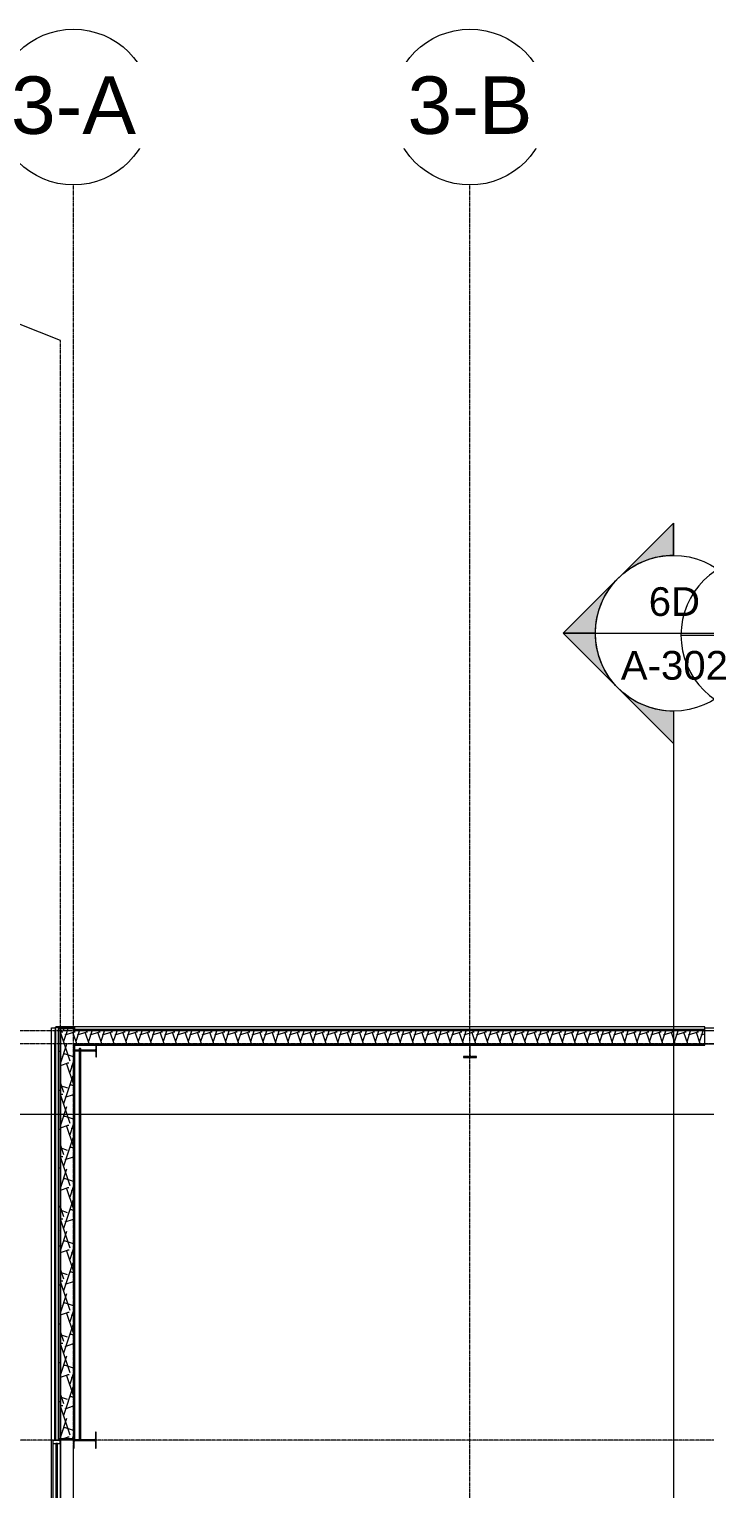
# Model space of a CAD drawing. Header units: inches. Extents: x 25369 to 33163, y -23509 to -20274.
# Drawn here: x 27973 to 28390, y -21174 to -20274 of the extents above; entities that cross this region are included whole.
import ezdxf

# ---------------------------------------------------------------- set-up
doc = ezdxf.new("R2010")
doc.units = ezdxf.units.IN
doc.header["$MEASUREMENT"] = 0
doc.linetypes.add('Grid Line 1_2_', pattern=[0.875, 0.5, -0.125, 0.125, -0.125])
for name, color, linetype, lineweight in [('A-GLAZ-CURT', 52, 'Continuous', 9), ('A-GLAZ-CWMG', 51, 'Continuous', 9), ('A-WALL', 113, 'Continuous', 9), ('A-WALL-PATT', 111, 'Continuous', 25), ('G-ANNO-SYMB', 111, 'Continuous', 9), ('L-SITE-WALL', 31, 'Continuous', 9), ('S-BEAM', 12, 'Continuous', 9), ('S-COLS', 52, 'Continuous', 9), ('S-GRID', 1, 'Continuous', 9), ('S-GRID-IDEN', 1, 'Continuous', 9)]:
    doc.layers.add(name, color=color, linetype=linetype, lineweight=lineweight)
doc.styles.add('Arial', font='arial.ttf', dxfattribs={"height": 35.407186})
doc.styles.add('Arial_1', font='arial.ttf', dxfattribs={"height": 17.703593})
pattern_1 = [(45, (5931.104, 0), (-19.00703, 19.00703), []), (45, (5931.104, 28.8), (-19.00703, 19.00703), [])]
pattern_2 = [(0, (5931.104, 0), (0, 24), []), (90, (5931.104, 0), (-24, 1e-15), [])]
pattern_3 = [(161.57, (5932.064, 0.96), (-7.6802237, -0.0009796), [0, -54.643, 6.067, 0]), (18.43, (5930.144, 0.96), (-7.6802237, 0.0009796), [0, -54.643, 6.067, 0]), (108.43, (5932.064, 0.96), (3.8382953, -19.20136532), [18.211, -42.499]), (71.57, (5930.144, 0.96), (3.8382953, 19.20136532), [18.211, -42.499])]

# ---------------------------------------------------------------- blocks, each defined once
blk = doc.blocks.new('Struct_Xcel_Sports Complex_rvt-2-Overall Floor Plan')
at = {"layer": 'L-SITE-WALL', "color": 8}
blk.add_line((22058.14, -21143.93), (22058.14, -20899.55), dxfattribs=at)
blk = doc.blocks.new('Rectangular Mullion - Exterior 2_ x 4_5_-1142339-Overall Floor Plan')
at = {"layer": 'A-GLAZ-CWMG', "color": 7, "lineweight": 13}
for p, q in [((-2, 3), (0, 3)), ((-2, -1.5), (-2, 3)), ((0, 3), (0, -1.5)), ((0, -1.5), (-2, -1.5))]:
    blk.add_line(p, q, dxfattribs=at)
blk = doc.blocks.new('Girt_C - 8_D-1405501-Overall Floor Plan')
at = {"layer": 'S-BEAM', "color": 8}
for p, q in [((22555.27, -20891.55), (22458.52, -20891.55)), ((22458.52, -20899.55), (22551.14, -20899.55))]:
    blk.add_line(p, q, dxfattribs=at)
blk = doc.blocks.new('Girt_C - 8_D-1405510-Overall Floor Plan')
at = {"layer": 'S-BEAM', "color": 8}
for p, q in [((22061.64, -21143.68), (22061.64, -21182.12)), ((22069.64, -21182.12), (22069.64, -21148.8))]:
    blk.add_line(p, q, dxfattribs=at)
blk = doc.blocks.new('System Panel - INSULATED LOW-E GLAZING _SEE ELEVATIONS FOR U-FACTOR_ SHGC_ _ LT_-827433-Overall Floor Plan')
at = {"layer": 'A-GLAZ-CURT', "color": 7, "lineweight": 13}
for p, q in [((17.09375, -0.25), (-17.09375, -0.25)), ((-17.09375, -0.25), (-17.09375, -1.25)), ((-17.09375, -1.25), (17.09375, -1.25)), ((17.09375, -1.25), (17.09375, -0.25))]:
    blk.add_line(p, q, dxfattribs=at)
at = {"layer": 'A-GLAZ-CURT', "color": 10}
for p, q in [((-17.09375, -1.25), (-17.09375, -0.25)), ((17.09375, -0.25), (-17.09375, -0.25)), ((-17.09375, -1.25), (17.09375, -1.25)), ((17.09375, -0.25), (17.09375, -1.25))]:
    blk.add_line(p, q, dxfattribs=at)
blk = doc.blocks.new('Rectangular Mullion - Exterior 2_ x 4_5_-V80-Overall Floor Plan')
at = {"layer": 'A-GLAZ-CWMG', "color": 8}
for p, q in [((22057.02, -22300.37), (22057.02, -22334.55)), ((22061.52, -22300.37), (22061.52, -22334.55))]:
    blk.add_line(p, q, dxfattribs=at)
blk = doc.blocks.new('Round Bar - 1_-1267021-Overall Floor Plan')
at = {"layer": 'S-BEAM', "color": 8}
for p, q in [((22073.14, -21867.69), (22073.14, -21988.86)), ((22074.14, -21988.86), (22074.14, -21867.69))]:
    blk.add_line(p, q, dxfattribs=at)
for centre, start_param, end_param in [((22073.64, -21867.69), 0, 3.141593), ((22073.64, -21867.69), 3.141593, 6.283185), ((22073.64, -22108.84), 3.926991, 5.497787)]:
    blk.add_ellipse(centre, major_axis=(0.5, 0), ratio=0.507473, start_param=start_param, end_param=end_param, dxfattribs=at)
blk = doc.blocks.new('Round Bar - 1_-V83-Overall Floor Plan')
at = {"layer": 'S-BEAM', "color": 8}
for p, q in [((22073.14, -21022.63), (22073.14, -21143.8)), ((22074.14, -21143.8), (22074.14, -21022.63))]:
    blk.add_line(p, q, dxfattribs=at)
for centre, start_param, end_param in [((22073.64, -20902.65), 0, 3.141593), ((22073.64, -21143.8), 0, 3.141593), ((22073.64, -21143.8), 3.141593, 6.283185)]:
    blk.add_ellipse(centre, major_axis=(0.5, 0), ratio=0.507473, start_param=start_param, end_param=end_param, dxfattribs=at)
blk = doc.blocks.new('Section - Section Head - Filled-1526-Overall Floor Plan')
at = {"layer": 'G-ANNO-SYMB'}
h = blk.add_hatch(color=256, dxfattribs=at)
edge = h.paths.add_edge_path(flags=0)
edge.add_line((-0.4268, 0.1768), (-0.25, 0.3536))
edge.add_line((-0.25, 0.3536), (-0.25, 0.25))
edge.add_arc((-0.25, 0), 0.25, 90, 135)
h = blk.add_hatch(color=256, dxfattribs=at)
edge = h.paths.add_edge_path(flags=0)
edge.add_arc((-0.25, 0), 0.25, 45, 90)
edge.add_line((-0.25, 0.25), (-0.25, 0.3536))
edge.add_line((-0.25, 0.3536), (-0.0732, 0.1768))
h = blk.add_hatch(color=256, dxfattribs=at)
edge = h.paths.add_edge_path(flags=0)
edge.add_arc((-0.25, 0), 0.2503, 137.9216, 180)
edge.add_line((-0.5003, 0), (-0.6036, 0))
edge.add_line((-0.6036, 0), (-0.4358, 0.1678))
h = blk.add_hatch(color=256, dxfattribs=at)
edge = h.paths.add_edge_path(flags=0)
edge.add_line((-0.0642, 0.1678), (0.1036, 0))
edge.add_line((0.1036, 0), (0.0003, 0))
edge.add_arc((-0.25, 0), 0.2503, 0, 42.0784)
for p, q in [((-0.25, 0.3536), (-0.6036, 0)), ((-0.25, 0.3536), (-0.4268, 0.1768)), ((-0.25, 0.3536), (0.1036, 0)), ((-0.25, 0.25), (-0.25, 0.3536)), ((-0.0732, 0.1768), (-0.25, 0.3536)), ((-0.25, 0.3536), (-0.25, 0.25)), ((-0.4358, 0.1678), (-0.6036, 0)), ((0.1036, 0), (-0.0642, 0.1678)), ((-0.6036, 0), (-0.5003, 0)), ((0.0003, 0), (0.1036, 0)), ((-0.5, 0), (-0.6036, 0)), ((0, 0), (0.1036, 0))]:
    blk.add_line(p, q, dxfattribs=at)
for radius, start, end in [(0.25, 360, 180), (0.25, 90, 135), (0.25, 45, 90), (0.2503, 137.9216, 180), (0.2503, 0, 42.0784), (0.25, 180, 360)]:
    blk.add_arc((-0.25, 0), radius, start, end, dxfattribs=at)
blk = doc.blocks.new('Grid - Grid Head - Circle-14747-Overall Floor Plan')
at = {"layer": 'S-GRID-IDEN'}
blk.add_circle((0, 0), 0.25, dxfattribs=at)

msp = doc.modelspace()

# ---------------------------------------------------------------- hatches: boundary and pattern name
at = {"layer": 'A-WALL-PATT', "lineweight": 9}
h = msp.add_hatch(dxfattribs=at)
h.set_pattern_fill('FP_21', color=8, style=0, pattern_type=2)
h.set_pattern_definition(pattern_2)
h.paths.add_polyline_path([(27991.24, -21142.93), (27992.24, -21142.93), (27992.24, -20889.93), (27991.24, -20889.93), (27991.24, -21136.05)], flags=0)
h = msp.add_hatch(dxfattribs=at)
h.set_pattern_fill('FP_20', color=8, style=0, pattern_type=2)
h.set_pattern_definition([(0, (5931.104, 0), (30.72, 7.68), [2.534, -20.506, 2.534, -20.506, -122.88]), (0, (5931.104, 0), (30.72, 7.68), [-46.08, 2.534, -43.546, 2.534, -20.506, -53.76]), (0, (5931.104, 0), (30.72, 7.68), [-115.2, 2.534, -12.826, 2.534, -35.866]), (120, (5942.624, 3.84), (-22.0110751, 22.7643004), [2.534, -20.506, 2.534, -20.506, -122.88]), (120, (5942.624, 3.84), (-22.0110751, 22.7643004), [-46.08, 2.534, -43.546, 2.534, -20.506, -53.76]), (120, (5942.624, 3.84), (-22.0110751, 22.7643004), [-115.2, 2.534, -12.826, 2.534, -35.866]), (240, (5946.464, 19.2), (-8.7089249, -30.4443004), [2.534, -20.506, 2.534, -20.506, -122.88]), (240, (5946.464, 19.2), (-8.7089249, -30.4443004), [-46.08, 2.534, -43.546, 2.534, -20.506, -53.76]), (240, (5946.464, 19.2), (-8.7089249, -30.4443004), [-115.2, 2.534, -12.826, 2.534, -35.866])])
h.paths.add_polyline_path([(27992.24, -21142.93), (27992.74, -21142.93), (27992.74, -20889.93), (27992.24, -20889.93), (27992.24, -21136.05)], flags=0)
h = msp.add_hatch(dxfattribs=at)
h.set_pattern_fill('FP_18', color=8, style=0, pattern_type=2)
h.set_pattern_definition(pattern_3)
h.paths.add_polyline_path([(27996.22, -21142.93), (28000.74, -21142.93), (28000.74, -20889.93), (27992.74, -20889.93), (27992.74, -21142.93)], flags=0)
h = msp.add_hatch(dxfattribs=at)
h.set_pattern_fill('FP_18', color=8, style=0, pattern_type=2)
h.set_pattern_definition(pattern_3)
h.paths.add_polyline_path([(28001.49, -20899.55), (28389.62, -20899.55), (28389.62, -20891.55), (28000.74, -20891.55), (28000.74, -20899.55)], flags=0)
h = msp.add_hatch(dxfattribs=at)
h.set_pattern_fill('FP_21', color=8, style=0, pattern_type=2)
h.set_pattern_definition(pattern_2)
h.paths.add_polyline_path([(28001.49, -20891.55), (28389.62, -20891.55), (28389.62, -20890.55), (28001.49, -20890.55)], flags=0)
at = {"layer": 'S-COLS'}
h = msp.add_hatch(dxfattribs=at)
h.set_pattern_fill('FP_15', color=8, style=0, pattern_type=2)
h.set_pattern_definition(pattern_1)
h.paths.add_polyline_path([(28240.99, -20907.8), (28248.99, -20907.8), (28248.99, -20907.37), (28245.83, -20907.37), (28245.34, -20907.17), (28245.14, -20906.68), (28245.14, -20900.68), (28245.34, -20900.19), (28245.83, -20899.99), (28248.99, -20899.99), (28248.99, -20899.55), (28240.99, -20899.55), (28240.99, -20899.99), (28244.16, -20899.99), (28244.65, -20900.19), (28244.85, -20900.68), (28244.85, -20906.68), (28244.65, -20907.17), (28244.16, -20907.37), (28240.99, -20907.37)], flags=0)
h = msp.add_hatch(dxfattribs=at)
h.set_pattern_fill('FP_15', color=8, style=0, pattern_type=2)
h.set_pattern_definition(pattern_1)
h.paths.add_polyline_path([(28001.18, -21148.8), (28001.18, -21144.64), (28001.38, -21144.15), (28001.87, -21143.95), (28004.32, -21143.89), (28004.24, -21143.66), (28001.87, -21143.66), (28001.38, -21143.46), (28001.18, -21142.97), (28001.18, -21138.8), (28000.74, -21138.8), (28000.74, -21148.8)], flags=0)
h.paths.add_polyline_path([(28014.74, -21148.8), (28014.74, -21138.8), (28014.31, -21138.8), (28014.31, -21142.97), (28014.11, -21143.46), (28013.62, -21143.66), (28005.24, -21143.66), (28005.16, -21143.9), (28005.22, -21143.95), (28013.76, -21144.01), (28014.11, -21144.15), (28014.31, -21144.64), (28014.31, -21148.8)], flags=0)

# ---------------------------------------------------------------- linework, layer by layer
at = {"layer": 'A-WALL', "color": 7, "lineweight": 13}
for p, q in [((27989.43, -20889.18), (27989.43, -21143.68)), ((27989.43, -20889.18), (28001.49, -20889.18)), ((27989.74, -20889.18), (27989.74, -21143.68)), ((28389.62, -20889.05), (27989.87, -20889.05)), ((27989.87, -20889.05), (27989.87, -20889.18)), ((27991.24, -20889.18), (27991.24, -21143.68)), ((27991.24, -20889.93), (28000.74, -20889.93)), ((27992.24, -20889.93), (27992.24, -21142.93)), ((27992.74, -20889.93), (27992.74, -21142.93)), ((28000.74, -20889.93), (28000.74, -20891.55)), ((28389.62, -20891.55), (28000.74, -20891.55)), ((28001.49, -20891.55), (28001.49, -20889.18)), ((28389.62, -20890.55), (28001.49, -20890.55)), ((28389.62, -20900.3), (28389.62, -20889.05)), ((28000.74, -20899.55), (28000.74, -21142.93)), ((28000.74, -20899.55), (28389.62, -20899.55)), ((28001.49, -21143.68), (28001.49, -20900.3)), ((28001.49, -20900.3), (28389.62, -20900.3)), ((27989.43, -21143.68), (28001.49, -21143.68)), ((28000.74, -21142.93), (27991.24, -21142.93))]:
    msp.add_line(p, q, dxfattribs=at)
at = {"layer": 'G-ANNO-SYMB'}
for p, q in [((28322.28, -20646.34), (28418.28, -20646.34)), ((28374.96, -20647.61), (28470.96, -20647.61)), ((28370.28, -20694.34), (28370.28, -22908.84)), ((28703.74, -20943.13), (27936.59, -20943.13))]:
    msp.add_line(p, q, dxfattribs=at)
at = {"layer": 'L-SITE-WALL', "color": 8}
for p, q in [((27987.24, -20889.55), (27989.43, -20889.55)), ((27987.24, -22800.8), (27987.24, -20889.55)), ((27989.43, -20891.55), (27989.24, -20891.55)), ((27989.24, -20891.55), (27989.24, -21143.93)), ((28389.62, -20889.55), (28486.37, -20889.55))]:
    msp.add_line(p, q, dxfattribs=at)
at = {"layer": 'S-COLS', "color": 7, "lineweight": 13}
for p, q in [((28001.18, -20899.55), (28000.74, -20899.55)), ((28000.74, -20899.55), (28000.74, -20907.55)), ((28001.18, -20902.72), (28001.18, -20899.55)), ((28014.99, -20899.55), (28014.56, -20899.55)), ((28014.56, -20899.55), (28014.56, -20902.72)), ((28014.99, -20907.55), (28014.99, -20899.55)), ((28248.99, -20899.55), (28240.99, -20899.55)), ((28240.99, -20899.55), (28240.99, -20899.99)), ((28240.99, -20899.99), (28244.16, -20899.99)), ((28244.85, -20900.68), (28244.85, -20906.68)), ((28245.14, -20906.68), (28245.14, -20900.68)), ((28245.83, -20899.99), (28248.99, -20899.99)), ((28248.99, -20899.99), (28248.99, -20899.55)), ((28000.74, -20907.55), (28001.18, -20907.55)), ((28001.18, -20907.55), (28001.18, -20904.39)), ((28004.24, -20903.41), (28001.87, -20903.41)), ((28001.87, -20903.7), (28004.24, -20903.7)), ((28013.87, -20903.41), (28005.24, -20903.41)), ((28005.24, -20903.7), (28013.87, -20903.7)), ((28014.56, -20904.39), (28014.56, -20907.55)), ((28014.56, -20907.55), (28014.99, -20907.55)), ((28244.16, -20907.37), (28240.99, -20907.37)), ((28240.99, -20907.37), (28240.99, -20907.8)), ((28240.99, -20907.8), (28248.99, -20907.8)), ((28248.99, -20907.37), (28245.83, -20907.37)), ((28248.99, -20907.8), (28248.99, -20907.37)), ((28001.18, -21138.8), (28000.74, -21138.8)), ((28000.74, -21138.8), (28000.74, -21148.8)), ((28001.18, -21142.97), (28001.18, -21138.8)), ((28004.24, -21143.66), (28001.87, -21143.66)), ((28001.87, -21143.95), (28004.37, -21143.95)), ((28005.12, -21143.95), (28013.62, -21143.95)), ((28013.62, -21143.66), (28005.24, -21143.66)), ((28014.74, -21138.8), (28014.31, -21138.8)), ((28014.31, -21138.8), (28014.31, -21142.97)), ((28014.74, -21148.8), (28014.74, -21138.8)), ((28000.74, -21148.8), (28001.18, -21148.8)), ((28001.18, -21148.8), (28001.18, -21144.64)), ((28014.31, -21144.64), (28014.31, -21148.8)), ((28014.31, -21148.8), (28014.74, -21148.8))]:
    msp.add_line(p, q, dxfattribs=at)
for centre, start, end in [((28244.16, -20900.68), 0, 90), ((28245.83, -20900.68), 90, 180), ((28001.87, -20902.72), 180, 270), ((28001.87, -20904.39), 90, 180), ((28013.87, -20902.72), 270, 0), ((28013.87, -20904.39), 0, 90), ((28244.16, -20906.68), 270, 0), ((28245.83, -20906.68), 180, 270), ((28001.87, -21142.97), 180, 270), ((28001.87, -21144.64), 90, 180), ((28013.62, -21142.97), 270, 0), ((28013.62, -21144.64), 0, 90)]:
    msp.add_arc(centre, 0.691, start, end, dxfattribs=at)
at = {"layer": 'S-GRID', "linetype": 'Grid Line 1_2_'}
for p, q in [((28000.74, -23155.1), (28000.74, -20370)), ((28244.99, -23155.1), (28244.99, -20370)), ((27992.74, -22996.34), (27992.74, -20466)), ((28802.96, -20891.55), (27498.46, -20891.55)), ((28802.96, -20899.55), (27402.46, -20899.55)), ((28696.12, -21143.8), (27402.46, -21143.8))]:
    msp.add_line(p, q, dxfattribs=at)
at = {"layer": 'S-GRID'}
msp.add_line((27992.74, -20466), (27820.59, -20397.06), dxfattribs=at)

# ---------------------------------------------------------------- block references
at = {"color": 250, "lineweight": 5}
msp.add_blockref('Struct_Xcel_Sports Complex_rvt-2-Overall Floor Plan', (5931.1, 0), dxfattribs=at)
at = {"layer": 'A-GLAZ-CURT', "color": 10, "rotation": 89.99999999996285}
msp.add_blockref('System Panel - INSULATED LOW-E GLAZING _SEE ELEVATIONS FOR U-FACTOR_ SHGC_ _ LT_-827433-Overall Floor Plan', (27989.62, -21163.02), dxfattribs=at)
at = {"layer": 'A-GLAZ-CWMG', "color": 8, "extrusion": (0, 0, -1), "rotation": 90.00000000003713}
msp.add_blockref('Rectangular Mullion - Exterior 2_ x 4_5_-1142339-Overall Floor Plan', (-27989.62, -21143.93), dxfattribs=at)
at = {"layer": 'A-GLAZ-CWMG', "color": 8}
msp.add_blockref('Rectangular Mullion - Exterior 2_ x 4_5_-V80-Overall Floor Plan', (5931.1, 1154.44), dxfattribs=at)
at = {"layer": 'G-ANNO-SYMB', "extrusion": (0, 0, -1), "xscale": 191.9999999999999, "yscale": 191.9999999999999, "zscale": 191.9999999999999, "rotation": 270.0000000000003}
msp.add_blockref('Section - Section Head - Filled-1526-Overall Floor Plan', (-28370.28, -20694.34), dxfattribs=at)
at = {"layer": 'G-ANNO-SYMB', "xscale": 191.9999999999999, "yscale": 191.9999999999999, "zscale": 191.9999999999999, "rotation": 269.9999999999996}
msp.add_blockref('Section - Section Head - Filled-1526-Overall Floor Plan', (28422.96, -20695.61), dxfattribs=at)
at = {"layer": 'S-BEAM', "color": 8}
for name, p in [('Girt_C - 8_D-1405501-Overall Floor Plan', (5931.1, 0)), ('Round Bar - 1_-V83-Overall Floor Plan', (5931.1, 0)), ('Round Bar - 1_-1267021-Overall Floor Plan', (5931.1, 965)), ('Girt_C - 8_D-1405510-Overall Floor Plan', (5931.1, 0))]:
    msp.add_blockref(name, p, dxfattribs=at)
at = {"layer": 'S-GRID-IDEN', "xscale": 191.9999999999999, "yscale": 191.9999999999999, "zscale": 191.9999999999999}
for p in [(28000.74, -20322), (28244.99, -20322)]:
    msp.add_blockref('Grid - Grid Head - Circle-14747-Overall Floor Plan', p, dxfattribs=at)

# ---------------------------------------------------------------- texts
at = {"layer": 'G-ANNO-SYMB', "char_height": 17.704, "attachment_point": 2, "line_spacing_factor": 0.938532, "style": 'Arial_1'}
for s, insert, width in [('6D', (28370.89, -20618), 37.584), ('A-302', (28370.89, -20657.28), 78.624)]:
    msp.add_mtext(s, dxfattribs=dict(at, insert=insert, width=width))

# ---------------------------------------------------------------- next in the draw order: texts
at = {"layer": 'S-GRID-IDEN', "char_height": 35.407, "width": 91.584, "attachment_point": 2, "line_spacing_factor": 0.938532, "style": 'Arial', "bg_fill": 3, "box_fill_scale": 1.25, "bg_fill_color": 0, "bg_fill_transparency": 0}
for s, insert in [('3-A', (28000.73, -20303.13)), ('3-B', (28244.98, -20303.13))]:
    msp.add_mtext(s, dxfattribs=dict(at, insert=insert))

doc.saveas('drawing.dxf')
